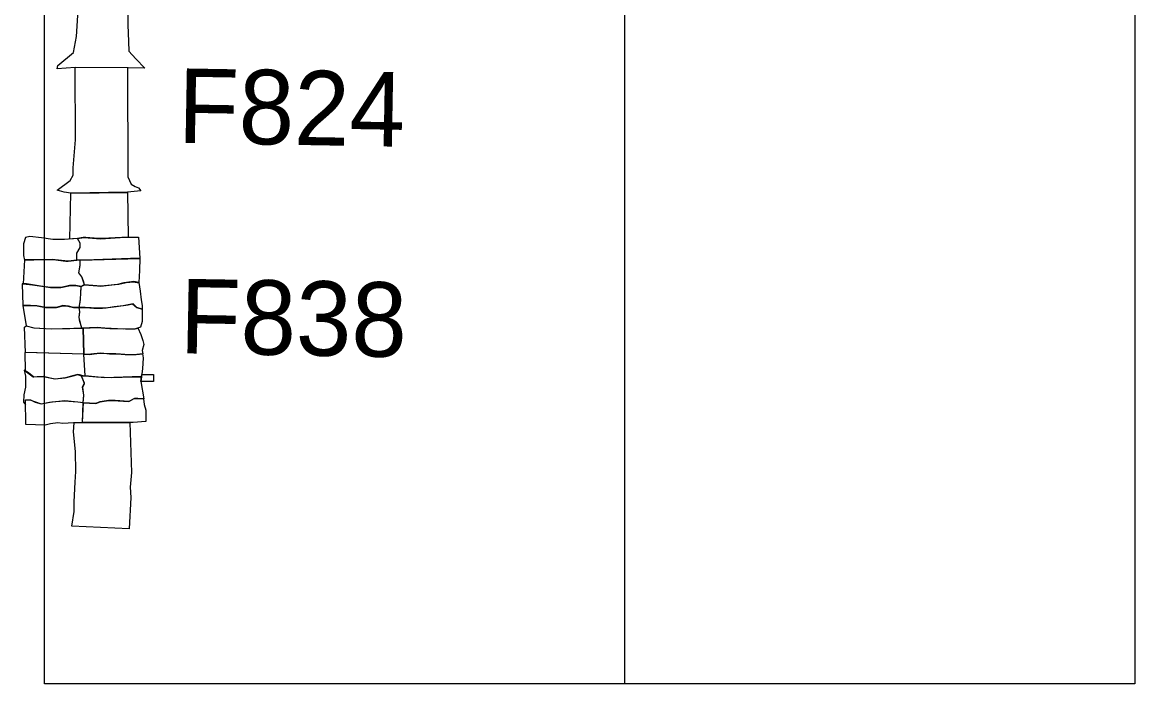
# Model space of a CAD drawing. Extents: x -238.8 to -151.2, y 363.7 to 449.3.
# Drawn here: x -204.63 to -189.69, y 418.73 to 427.6 of the extents above; entities that cross this region are included whole.
import ezdxf

# ---------------------------------------------------------------- set-up
doc = ezdxf.new("R2010")
doc.units = 0
for name, color, linetype in [('Building  Outline', 7, 'Continuous'), ('Feature Numbers', 7, 'Continuous'), ('Quadrat', 7, 'Continuous'), ('Water Pipe', 7, 'Continuous')]:
    doc.layers.add(name, color=color, linetype=linetype)

msp = doc.modelspace()

# ---------------------------------------------------------------- linework, layer by layer
at = {"layer": 'Building  Outline'}
msp.add_lwpolyline([(-204.328, 437.182), (-189.692, 437.182), (-189.692, 418.73), (-204.328, 418.73)], close=True, dxfattribs=at)
at = {"layer": 'Quadrat'}
for p, q in [((-196.536, 421.13), (-196.536, 437.182)), ((-196.536, 418.73), (-196.536, 421.13))]:
    msp.add_line(p, q, dxfattribs=at)
at = {"layer": 'Water Pipe'}
for p, q in [((-203.916, 426.998), (-203.916, 426.998)), ((-203.212, 426.999), (-203.212, 427.002)), ((-203.212, 425.322), (-203.212, 425.327)), ((-203.883, 424.705), (-203.883, 424.705)), ((-203.897, 424.412), (-203.894, 424.412)), ((-203.048, 424.436), (-203.048, 424.439)), ((-203.06, 424.107), (-203.061, 424.114)), ((-203.862, 423.778), (-203.862, 423.778)), ((-203.073, 423.501), (-203.074, 423.503)), ((-204.583, 423.175), (-204.583, 423.173)), ((-203.009, 423.156), (-203.01, 423.158)), ((-203.821, 422.235), (-203.818, 422.235)), ((-203.181, 422.233), (-203.181, 422.235))]:
    msp.add_line(p, q, dxfattribs=at)
for points in [[(-203.916, 426.998), (-204.155, 426.981), (-204.15, 427.026), (-203.939, 427.198), (-203.899, 427.412), (-203.879, 427.696), (-203.905, 428.017), (-203.893, 428.895), (-203.212, 428.907), (-203.195, 428.18), (-203.206, 427.997), (-203.209, 427.572), (-203.198, 427.347), (-203.195, 427.215), (-203.102, 427.113), (-202.981, 426.989), (-203.212, 426.995), (-203.916, 426.998)], [(-203.212, 427.002), (-203.209, 425.533), (-203.164, 425.434), (-203.111, 425.4), (-203.066, 425.383), (-203.035, 425.341), (-203.212, 425.327), (-203.972, 425.31), (-204.062, 425.324), (-204.158, 425.352), (-203.984, 425.482), (-203.944, 425.555), (-203.941, 425.651), (-203.913, 426.028), (-203.916, 427.002), (-203.212, 426.999)], [(-203.212, 425.327), (-203.206, 424.721), (-203.463, 424.706), (-203.606, 424.702), (-203.772, 424.715), (-203.809, 424.716), (-203.885, 424.705), (-203.986, 424.695), (-203.972, 425.313), (-203.212, 425.322)], [(-203.883, 424.705), (-203.95, 424.697), (-204.06, 424.69), (-204.214, 424.688), (-204.365, 424.711), (-204.523, 424.729), (-204.584, 424.719), (-204.607, 424.63), (-204.608, 424.477), (-204.595, 424.414), (-204.339, 424.422), (-204.212, 424.422), (-204.039, 424.401), (-204.008, 424.399), (-203.894, 424.412), (-203.892, 424.509), (-203.849, 424.582), (-203.849, 424.643), (-203.883, 424.705)], [(-203.894, 424.412), (-204.01, 424.399), (-204.099, 424.407), (-204.226, 424.424), (-204.595, 424.416), (-204.614, 424.095), (-204.487, 424.081), (-204.362, 424.062), (-204.248, 424.044), (-204.106, 424.044), (-204, 424.069), (-203.907, 424.073), (-203.837, 424.06), (-203.797, 424.081), (-203.792, 424.084), (-203.824, 424.19), (-203.868, 424.245), (-203.848, 424.344), (-203.849, 424.412), (-203.897, 424.412)], [(-203.048, 424.439), (-203.053, 424.275), (-203.059, 424.113), (-203.127, 424.125), (-203.261, 424.11), (-203.346, 424.087), (-203.475, 424.075), (-203.569, 424.064), (-203.678, 424.072), (-203.792, 424.084), (-203.804, 424.131), (-203.824, 424.19), (-203.868, 424.245), (-203.848, 424.342), (-203.848, 424.412), (-203.048, 424.436)], [(-203.061, 424.114), (-203.042, 423.999), (-203.03, 423.882), (-203.018, 423.803), (-203.018, 423.756), (-203.086, 423.776), (-203.138, 423.826), (-203.273, 423.8), (-203.393, 423.785), (-203.499, 423.771), (-203.616, 423.768), (-203.783, 423.779), (-203.862, 423.779), (-203.848, 423.85), (-203.839, 423.955), (-203.836, 424.061), (-203.792, 424.084), (-203.616, 424.067), (-203.569, 424.064), (-203.423, 424.08), (-203.33, 424.092), (-203.229, 424.114), (-203.132, 424.124), (-203.06, 424.107)], [(-203.862, 423.778), (-203.936, 423.776), (-204.003, 423.794), (-204.079, 423.803), (-204.167, 423.779), (-204.308, 423.779), (-204.428, 423.8), (-204.516, 423.806), (-204.616, 423.806), (-204.571, 423.531), (-204.467, 423.505), (-204.237, 423.492), (-203.933, 423.499), (-203.827, 423.501), (-203.861, 423.645), (-203.851, 423.721), (-203.862, 423.778)], [(-204.583, 423.173), (-204.596, 423.514), (-204.572, 423.532), (-204.471, 423.506), (-204.238, 423.492), (-203.989, 423.498), (-203.828, 423.501), (-203.809, 423.501), (-203.801, 423.151), (-204.583, 423.175)], [(-203.074, 423.503), (-203.036, 423.416), (-203.006, 423.334), (-202.995, 423.281), (-203.015, 423.202), (-203.009, 423.158), (-203.088, 423.146), (-203.188, 423.144), (-203.37, 423.158), (-203.481, 423.158), (-203.581, 423.167), (-203.748, 423.146), (-203.801, 423.152), (-203.81, 423.502), (-203.622, 423.51), (-203.449, 423.498), (-203.238, 423.49), (-203.109, 423.492), (-203.073, 423.501)], [(-203.01, 423.158), (-203.003, 423.103), (-203.012, 422.956), (-203.024, 422.851), (-203.522, 422.836), (-203.783, 422.859), (-203.797, 423.152), (-203.725, 423.149), (-203.593, 423.165), (-203.531, 423.163), (-203.455, 423.158), (-203.358, 423.157), (-203.243, 423.148), (-203.097, 423.146), (-203.009, 423.156)], [(-203.818, 422.235), (-203.936, 422.229), (-204.079, 422.223), (-204.149, 422.232), (-204.246, 422.218), (-204.319, 422.197), (-204.577, 422.209), (-204.58, 422.537), (-204.516, 422.537), (-204.451, 422.508), (-204.372, 422.484), (-204.258, 422.508), (-204.053, 422.528), (-203.88, 422.514), (-203.806, 422.502), (-203.821, 422.235)], [(-203.181, 422.235), (-203.158, 421.563), (-203.175, 421.366), (-203.17, 421.228), (-203.192, 420.808), (-203.958, 420.844), (-203.93, 421.042), (-203.93, 421.169), (-203.916, 421.434), (-203.908, 421.577), (-203.91, 421.845), (-203.936, 422.109), (-203.93, 422.23), (-203.817, 422.235), (-203.181, 422.233)]]:
    msp.add_lwpolyline(points, dxfattribs=at)
for points in [[(-203.065, 424.723), (-203.047, 424.439), (-203.792, 424.412), (-203.894, 424.412), (-203.892, 424.509), (-203.848, 424.585), (-203.848, 424.641), (-203.883, 424.705), (-203.801, 424.717), (-203.572, 424.699), (-203.25, 424.72)], [(-204.616, 423.806), (-204.497, 423.804), (-204.427, 423.8), (-204.313, 423.78), (-204.165, 423.78), (-204.081, 423.802), (-204.013, 423.795), (-203.937, 423.777), (-203.861, 423.779), (-203.845, 423.881), (-203.838, 423.981), (-203.836, 424.06), (-203.905, 424.073), (-203.991, 424.072), (-204.102, 424.044), (-204.25, 424.044), (-204.379, 424.065), (-204.569, 424.094), (-204.626, 424.096)], [(-203.018, 423.756), (-203.018, 423.656), (-203.018, 423.589), (-203.039, 423.516), (-203.106, 423.492), (-203.264, 423.489), (-203.516, 423.501), (-203.622, 423.51), (-203.827, 423.501), (-203.856, 423.606), (-203.862, 423.653), (-203.851, 423.721), (-203.862, 423.779), (-203.771, 423.779), (-203.666, 423.771), (-203.549, 423.769), (-203.364, 423.789), (-203.203, 423.814), (-203.144, 423.825), (-203.086, 423.776)], [(-203.801, 423.152), (-204.592, 423.173), (-204.588, 422.93), (-204.477, 422.849), (-204.346, 422.853), (-204.187, 422.819), (-204.05, 422.835), (-203.922, 422.867), (-203.886, 422.878), (-203.834, 422.863), (-203.78, 422.859)], [(-203.836, 422.868), (-203.88, 422.88), (-203.95, 422.859), (-204.047, 422.836), (-204.182, 422.818), (-204.252, 422.83), (-204.34, 422.853), (-204.425, 422.848), (-204.472, 422.845), (-204.542, 422.9), (-204.601, 422.938), (-204.583, 422.856), (-204.583, 422.71), (-204.604, 422.604), (-204.607, 422.508), (-204.58, 422.473), (-204.58, 422.534), (-204.522, 422.537), (-204.372, 422.484), (-204.229, 422.511), (-204.065, 422.527), (-203.879, 422.513), (-203.807, 422.502), (-203.798, 422.599), (-203.814, 422.707), (-203.792, 422.757)], [(-203.025, 422.847), (-203.036, 422.783), (-202.995, 422.552), (-203.074, 422.558), (-203.121, 422.558), (-203.197, 422.516), (-203.379, 422.528), (-203.469, 422.528), (-203.584, 422.514), (-203.639, 422.49), (-203.807, 422.499), (-203.798, 422.601), (-203.815, 422.713), (-203.789, 422.763), (-203.836, 422.868), (-203.783, 422.859), (-203.63, 422.846), (-203.423, 422.839), (-203.147, 422.847)], [(-203.021, 422.88), (-202.863, 422.88), (-202.863, 422.783), (-203.036, 422.783), (-203.024, 422.853)], [(-202.998, 422.552), (-202.989, 422.475), (-202.968, 422.402), (-202.968, 422.358), (-202.965, 422.25), (-203.138, 422.235), (-203.818, 422.235), (-203.807, 422.499), (-203.638, 422.491), (-203.581, 422.514), (-203.47, 422.528), (-203.338, 422.526), (-203.197, 422.516), (-203.124, 422.556)]]:
    msp.add_lwpolyline(points, close=True, dxfattribs=at)

# ---------------------------------------------------------------- texts
at = {"layer": 'Feature Numbers'}
for s, p in [('F824', (-202.543, 425.987)), ('F838', (-202.518, 423.164))]:
    msp.add_text(s, height=1, rotation=359, dxfattribs=at).set_placement(p)

doc.saveas('drawing.dxf')
